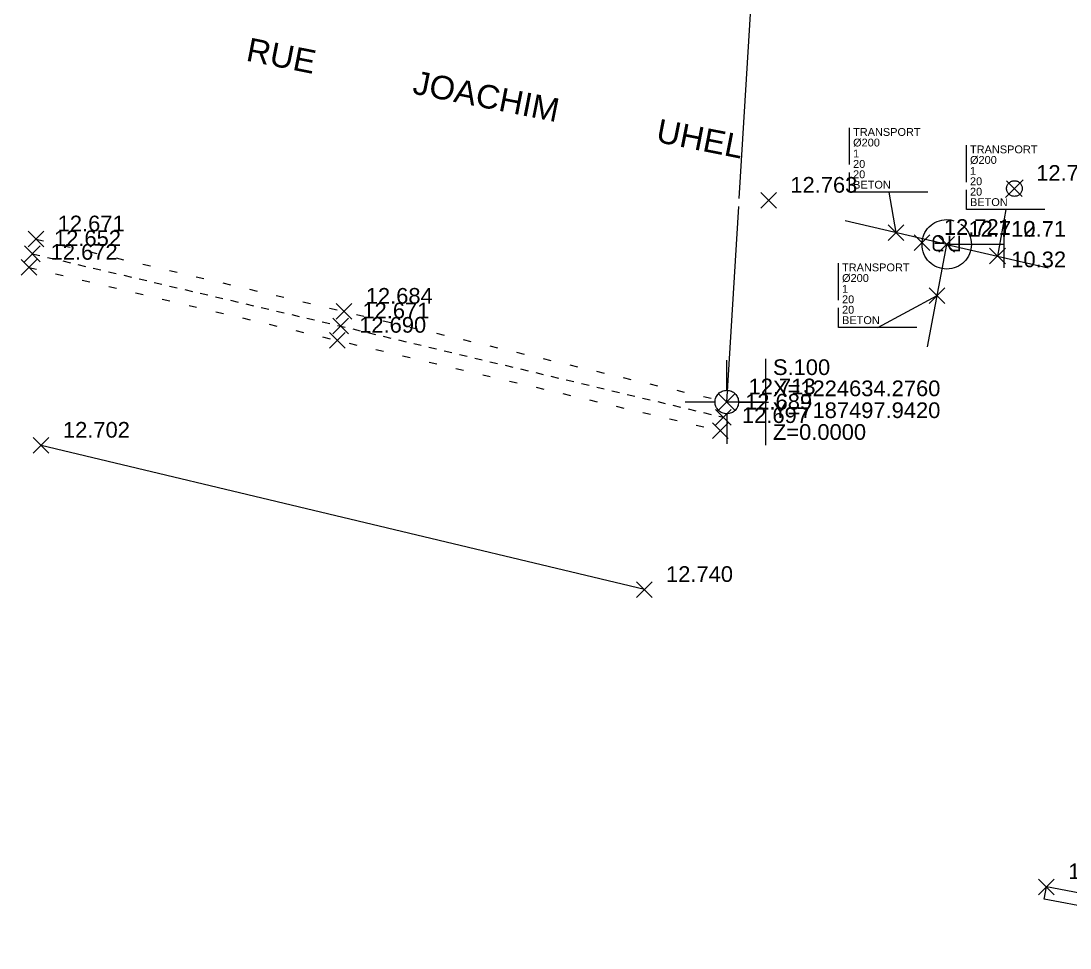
# Model space of a CAD drawing. Header units: metres. Extents: x 1224602 to 1224842, y 7187490 to 7187733.
# Drawn here: x 1224625.27 to 1224638.66, y 7187490.98 to 7187502.8 of the extents above; entities that cross this region are included whole.
import ezdxf
from ezdxf.enums import TextEntityAlignment as Align

# ---------------------------------------------------------------- set-up
doc = ezdxf.new("R2010")
doc.units = ezdxf.units.M
doc.header["$PDMODE"] = 3
doc.header["$PDSIZE"] = 0.1
for name, pattern in [('LL_0824', [0.35, 0.1, -0.25]), ('LL_0827', [0.2, 0.1, -0.1]), ('SL_1146', [2.5, 2.5, 0]), ('Socle_Continu', [2.5, 2.5, 0]), ('YL_2901', [2.5, 2.5, 0])]:
    doc.linetypes.add(name, pattern=pattern)
for name, color, linetype, lineweight in [('CLOTU_SCS', 212, 'Socle_Continu', 13), ('EAUPO_SCS', 140, 'Socle_Continu', 13), ('HABIL_SCI', 7, 'Socle_Continu', 13), ('SIGTA_SCI', 7, 'Socle_Continu', 13), ('SIGTM_PSI', 1, 'Socle_Continu', 13), ('SIGTO_PSI', 255, 'Socle_Continu', 13), ('SIGTO_SCI', 255, 'Socle_Continu', 13), ('VOIRI_SCS', 7, 'Socle_Continu', 13)]:
    doc.layers.add(name, color=color, linetype=linetype, lineweight=lineweight)
for name, color, linetype, lineweight, true_color in [('EAUUS_PSI', 7, 'Socle_Continu', 13, 0x7f3f00), ('EAUUS_SCI', 7, 'Socle_Continu', 13, 0x7f3f00), ('EAUUS_SCS', 7, 'Socle_Continu', 13, 0x7f3f00), ('EAUUS_SCT', 7, 'Socle_Continu', 13, 0x7f3f00), ('SIGTR_PSS', 7, 'Socle_Continu', 13, 0x9966cc), ('SIGTS_PSS', 7, 'Socle_Continu', 13, 0x9966cc)]:
    doc.layers.add(name, color=color, linetype=linetype, lineweight=lineweight, true_color=true_color)
doc.styles.add('Reseaux', font='arial.ttf')
doc.styles.get("Standard").update_dxf_attribs({"font": 'arial.ttf'})
doc.styles.add('Style_1', font='WINGDNG2.TTF')
doc.linetypes.add('CL_0181', pattern='A,3,-0.15,0.4,-0.381,["eu",Standard,S=0.254,R=0,X=-0.2,Y=-0.1],-0.381,0.4,-0.15', length=4.862)
doc.linetypes.add('SL_1142', pattern='A,0.5,0,["£",Style_1,S=0.1,R=0,X=0.2,Y=0],0.5', length=1)

# ---------------------------------------------------------------- blocks, each defined once
blk = doc.blocks.new('YP_1521')
at = {"layer": 'SIGTO_SCI', "color": 7, "linetype": 'Socle_Continu'}
blk.add_point((0, 0), dxfattribs=at)
at = {"layer": 'SIGTA_SCI', "linetype": 'Socle_Continu'}
blk.add_attdef('ALT', (0.278, 0.099), '', height=0.2, dxfattribs=at)
at = {"layer": 'SIGTA_SCI', "linetype": 'Socle_Continu', "flags": 9}
blk.add_attdef('CALQUE_ALT', (1.69, -1.18), '', height=0.2, dxfattribs=at)
at = {"layer": 'SIGTO_SCI', "linetype": 'Socle_Continu', "flags": 9}
for tag, p in [('ID', (1.69, 0.105)), ('NATURE', (1.69, -0.216)), ('FAMILLE', (1.69, -0.538)), ('CALQUE', (1.69, -0.859)), ('PCRS', (1.69, -1.823))]:
    blk.add_attdef(tag, p, '', height=0.2, dxfattribs=at)
blk = doc.blocks.new('YP_2900')
at = {"layer": 'SIGTO_PSI', "linetype": 'Socle_Continu'}
blk.add_line((0.5, 0), (0, 0), dxfattribs=at)
at = {"layer": 'SIGTO_PSI', "linetype": 'Socle_Continu', "flags": 128}
blk.add_lwpolyline([(0.5, -0.55), (0.5, 0.55)], dxfattribs=at)
at = {"layer": 'SIGTO_PSI', "color": 7, "linetype": 'Socle_Continu'}
blk.add_point((0, 0), dxfattribs=at)
at = {"layer": 'SIGTM_PSI', "color": 1, "linetype": 'Socle_Continu'}
blk.add_attdef('MAT', (0.589, 0.345), '', height=0.2, dxfattribs=at)
at = {"layer": 'SIGTM_PSI', "linetype": 'Socle_Continu', "flags": 9}
blk.add_attdef('CALQUE_MAT', (1.598, -0.695), '', height=0.2, dxfattribs=at)
at = {"layer": 'SIGTO_PSI', "linetype": 'Socle_Continu', "flags": 9}
for tag, p in [('ID', (1.598, 0.59)), ('NATURE', (1.598, 0.269)), ('FAMILLE', (1.598, -0.052)), ('CALQUE', (1.598, -0.374)), ('PCRS', (1.598, -1.016))]:
    blk.add_attdef(tag, p, '', height=0.2, dxfattribs=at)
at = {"layer": 'SIGTO_PSI', "linetype": 'Socle_Continu'}
for tag, p in [('X=', (0.589, 0.075)), ('Y=', (0.589, -0.204)), ('Z=', (0.589, -0.482))]:
    blk.add_attdef(tag, p, '', height=0.2, dxfattribs=at)
blk = doc.blocks.new('CP_0161')
at = {"layer": 'EAUUS_SCS', "linetype": 'Socle_Continu', "const_width": 0.0333, "flags": 128}
for points in [[(-0.071, -0.125), (-0.195, -0.125, -0.405328), (-0.27, -0.05), (-0.27, 0.075, -0.999132), (-0.071, 0.075), (-0.071, 0.025), (-0.245, 0.025)], [(0.054, 0.175), (0.054, -0.038, 0.410802), (0.141, -0.125), (0.253, -0.125), (0.253, 0.175)]]:
    blk.add_lwpolyline(points, format="xyb", dxfattribs=at)
at = {"layer": 'EAUUS_SCS', "linetype": 'Socle_Continu'}
blk.add_circle((0, 0), 0.5, dxfattribs=at)
at = {"layer": 'EAUUS_SCS', "linetype": 'Socle_Continu', "flags": 9}
for tag, p in [('ID', (0.989, 0.577)), ('NATURE', (0.989, 0.255)), ('FAMILLE', (0.989, -0.066)), ('CALQUE', (0.989, -0.387)), ('PCRS', (0.989, -0.709)), ('TYPE', (0.989, -1.03))]:
    blk.add_attdef(tag, p, '', height=0.2, dxfattribs=at)
blk = doc.blocks.new('AP_0001')
at = {"layer": 'EAUPO_SCS', "linetype": 'Socle_Continu'}
blk.add_line((0.113, 0.113), (-0.113, -0.113), dxfattribs=at)
blk.add_circle((0, 0), 0.1, dxfattribs=at)
at = {"layer": 'EAUPO_SCS', "linetype": 'Socle_Continu', "flags": 9}
for tag, p in [('ID', (0.809, 0.507)), ('NATURE', (0.809, 0.186)), ('FAMILLE', (0.809, -0.135)), ('CALQUE', (0.809, -0.456)), ('PCRS', (0.809, -0.778))]:
    blk.add_attdef(tag, p, '', height=0.2, dxfattribs=at)
blk = doc.blocks.new('YP_2903')
at = {"layer": 'SIGTR_PSS', "color": 1, "linetype": 'Socle_Continu'}
blk.add_line((0, 0.15), (0, 0.533), dxfattribs=at)
at = {"layer": 'SIGTR_PSS', "color": 5, "linetype": 'Socle_Continu'}
blk.add_line((-0.15, 0), (-0.533, 0), dxfattribs=at)
at = {"layer": 'SIGTR_PSS', "color": 3, "linetype": 'Socle_Continu'}
blk.add_line((0.15, 0), (0.533, 0), dxfattribs=at)
at = {"layer": 'SIGTR_PSS', "color": 2, "linetype": 'Socle_Continu'}
blk.add_line((0, -0.15), (0, -0.533), dxfattribs=at)
at = {"layer": 'SIGTR_PSS', "color": 4, "linetype": 'Socle_Continu'}
blk.add_circle((0, 0), 0.15, dxfattribs=at)
at = {"layer": 'SIGTR_PSS', "linetype": 'Socle_Continu', "flags": 9}
for tag, p in [('ID', (1.343, 0.305)), ('NATURE', (1.343, -0.016)), ('FAMILLE', (1.343, -0.337)), ('CALQUE', (1.343, -0.659)), ('PCRS', (1.343, -0.98))]:
    blk.add_attdef(tag, p, '', height=0.2, dxfattribs=at)
blk = doc.blocks.new('ZP_1565')
at = {"layer": 'HABIL_SCI', "linetype": 'Socle_Continu'}
blk.add_attdef('TYPE', text='', height=0.3, dxfattribs=at).set_placement((0, 0), align=Align.MIDDLE_CENTER)
at = {"layer": 'HABIL_SCI', "linetype": 'Socle_Continu', "flags": 9}
for tag, p in [('ID', (0.547, -0.599)), ('NATURE', (0.547, -0.92)), ('FAMILLE', (0.547, -1.242)), ('CALQUE', (0.547, -1.563)), ('PCRS', (0.533, -1.833))]:
    blk.add_attdef(tag, p, '', height=0.2, dxfattribs=at)
blk = doc.blocks.new('*U58')
at = {"layer": 'EAUUS_PSI', "linetype": 'Socle_Continu'}
blk.add_line((0.733, 0), (0, 0), dxfattribs=at)
at = {"layer": 'EAUUS_PSI', "linetype": 'Socle_Continu', "flags": 128}
blk.add_lwpolyline([(0.733, -0.3), (0.733, 0.3)], dxfattribs=at)
at = {"layer": 'EAUUS_PSI', "linetype": 'Socle_Continu'}
blk.add_point((0, 0), dxfattribs=at)
at = {"layer": 'EAUUS_PSI', "linetype": 'Socle_Continu', "style": 'Reseaux', "flags": 9}
for tag, p in [('ID', (2.525, 0.541)), ('NATURE', (2.525, 0.22))]:
    blk.add_attdef(tag, p, '', height=0.2, dxfattribs=at)
at = {"layer": 'EAUUS_PSI', "linetype": 'Socle_Continu'}
for tag, p in [('TAMPON', (0.824, 0.196)), ('RADIER', (0.824, -0.192))]:
    blk.add_attdef(tag, text='', height=0.2, dxfattribs=at).set_placement(p, align=Align.MIDDLE_LEFT)
at = {"layer": 'EAUUS_PSI', "linetype": 'Socle_Continu', "flags": 9}
for tag, p in [('FAMILLE', (2.525, -0.101)), ('CALQUE', (2.525, -0.423))]:
    blk.add_attdef(tag, p, '', height=0.2, dxfattribs=at)
blk = doc.blocks.new('*U57')
at = {"layer": 'EAUUS_SCI', "linetype": 'Socle_Continu'}
blk.add_line((-0.182, 1.035), (0, 0), dxfattribs=at)
at = {"layer": 'EAUUS_SCI', "linetype": 'Socle_Continu', "flags": 128}
blk.add_lwpolyline([(0.818, 1.035), (-1.182, 1.035), (-1.182, 2.674)], dxfattribs=at)
at = {"layer": 'EAUUS_SCI', "linetype": 'Socle_Continu'}
blk.add_point((0, 0), dxfattribs=at)
for tag, p in [('TYPE', (-1.093, 2.469)), ('DIAM', (-1.093, 2.199)), ('NBR', (-1.093, 1.92)), ('LARG', (-1.093, 1.654)), ('HAUT', (-1.093, 1.389)), ('MATER', (-1.093, 1.123))]:
    blk.add_attdef(tag, p, '', height=0.2, dxfattribs=at)
at = {"layer": 'EAUUS_SCI', "linetype": 'Socle_Continu', "flags": 9}
for tag, p in [('ID', (2.47, 1.418)), ('NATURE', (2.47, 1.097)), ('FAMILLE', (2.47, 0.776)), ('CALQUE', (2.47, 0.454))]:
    blk.add_attdef(tag, p, '', height=0.2, dxfattribs=at)
blk = doc.blocks.new('*U59')
at = {"layer": 'EAUUS_SCI', "linetype": 'Socle_Continu'}
blk.add_line((-1.516, -0.814), (0, 0), dxfattribs=at)
at = {"layer": 'EAUUS_SCI', "linetype": 'Socle_Continu', "flags": 128}
blk.add_lwpolyline([(-0.516, -0.814), (-2.516, -0.814), (-2.516, 0.825)], dxfattribs=at)
at = {"layer": 'EAUUS_SCI', "linetype": 'Socle_Continu'}
blk.add_point((0, 0), dxfattribs=at)
at = {"layer": 'EAUUS_SCI', "linetype": 'Socle_Continu', "flags": 9}
for tag, p in [('ID', (2.47, 1.418)), ('NATURE', (2.47, 1.097)), ('FAMILLE', (2.47, 0.776)), ('CALQUE', (2.47, 0.454))]:
    blk.add_attdef(tag, p, '', height=0.2, dxfattribs=at)
at = {"layer": 'EAUUS_SCI', "linetype": 'Socle_Continu'}
for tag, p in [('TYPE', (-2.427, 0.62)), ('DIAM', (-2.427, 0.349)), ('NBR', (-2.427, 0.071)), ('LARG', (-2.427, -0.195)), ('HAUT', (-2.427, -0.461)), ('MATER', (-2.427, -0.726))]:
    blk.add_attdef(tag, p, '', height=0.2, dxfattribs=at)
blk = doc.blocks.new('*U60')
at = {"layer": 'EAUUS_SCI', "linetype": 'Socle_Continu'}
blk.add_line((0.209, 1.19), (0, 0), dxfattribs=at)
at = {"layer": 'EAUUS_SCI', "linetype": 'Socle_Continu', "flags": 128}
blk.add_lwpolyline([(1.209, 1.19), (-0.791, 1.19), (-0.791, 2.828)], dxfattribs=at)
at = {"layer": 'EAUUS_SCI', "linetype": 'Socle_Continu'}
blk.add_point((0, 0), dxfattribs=at)
for tag, p in [('TYPE', (-0.702, 2.623)), ('DIAM', (-0.702, 2.353)), ('NBR', (-0.702, 2.074)), ('LARG', (-0.702, 1.809)), ('HAUT', (-0.702, 1.543)), ('MATER', (-0.702, 1.277))]:
    blk.add_attdef(tag, p, '', height=0.2, dxfattribs=at)
at = {"layer": 'EAUUS_SCI', "linetype": 'Socle_Continu', "flags": 9}
for tag, p in [('ID', (2.47, 1.418)), ('NATURE', (2.47, 1.097)), ('FAMILLE', (2.47, 0.776)), ('CALQUE', (2.47, 0.454))]:
    blk.add_attdef(tag, p, '', height=0.2, dxfattribs=at)

msp = doc.modelspace()

# ---------------------------------------------------------------- linework, layer by layer
at = {"layer": 'CLOTU_SCS', "linetype": 'SL_1142', "flags": 128}
msp.add_lwpolyline([(1224633.224, 7187495.549), (1224625.528, 7187497.389)], dxfattribs=at)
at = {"layer": 'CLOTU_SCS', "linetype": 'SL_1146', "flags": 128}
for points in [[(1224641.666, 7187490.978), (1224638.326, 7187491.6), (1224638.355, 7187491.757)], [(1224641.688, 7187491.136), (1224641.669, 7187491.14), (1224638.355, 7187491.757)]]:
    msp.add_lwpolyline(points, dxfattribs=at)
at = {"layer": 'EAUUS_SCT', "linetype": 'CL_0181', "flags": 128}
for points in [[(1224637.082, 7187499.954), (1224635.787, 7187500.252)], [(1224636.838, 7187498.647), (1224637.082, 7187499.954)], [(1224637.082, 7187499.954), (1224638.377, 7187499.655)]]:
    msp.add_lwpolyline(points, dxfattribs=at)
at = {"layer": 'SIGTS_PSS', "linetype": 'YL_2901', "flags": 128}
msp.add_lwpolyline([(1224634.276, 7187497.942), (1224637.589, 7187551.832), (1224655.154, 7187593.64), (1224718.643, 7187594.665)], dxfattribs=at)
at = {"layer": 'VOIRI_SCS', "linetype": 'LL_0824', "flags": 128}
for points in [[(1224625.461, 7187500.021), (1224629.392, 7187499.098), (1224634.276, 7187497.942)], [(1224625.371, 7187499.659), (1224629.308, 7187498.728), (1224634.192, 7187497.576)]]:
    msp.add_lwpolyline(points, dxfattribs=at)
at = {"layer": 'VOIRI_SCS', "linetype": 'LL_0827', "flags": 128}
msp.add_lwpolyline([(1224625.414, 7187499.833), (1224629.349, 7187498.911), (1224634.232, 7187497.748)], dxfattribs=at)

# ---------------------------------------------------------------- block references
at = {"layer": 'EAUPO_SCS', "linetype": 'Socle_Continu'}
msp.add_blockref('AP_0001', (1224637.946, 7187500.666), dxfattribs=at)
at = {"layer": 'EAUUS_PSI', "linetype": 'Socle_Continu'}
msp.add_blockref('*U58', (1224637.082, 7187499.954), dxfattribs=at).add_auto_attribs({'TAMPON': '12.71', 'RADIER': '10.32'})
at = {"layer": 'EAUUS_SCI', "linetype": 'Socle_Continu', "xscale": 0.5, "yscale": 0.5, "zscale": 0.5}
for name, p in [('*U57', (1224636.434, 7187500.103)), ('*U60', (1224637.73, 7187499.804)), ('*U59', (1224636.96, 7187499.3))]:
    msp.add_blockref(name, p, dxfattribs=at).add_auto_attribs({'TYPE': 'TRANSPORT', 'DIAM': 'Ø200', 'NBR': '1', 'LARG': '20', 'HAUT': '20', 'MATER': 'BETON'})
at = {"layer": 'EAUUS_SCS', "linetype": 'Socle_Continu', "xscale": 0.6303107777376342, "yscale": 0.6303107777376342}
msp.add_blockref('CP_0161', (1224637.082, 7187499.954), dxfattribs=at)
at = {"layer": 'HABIL_SCI', "linetype": 'Socle_Continu', "rotation": 348.7979026143228}
msp.add_blockref('ZP_1565', (1224631.322, 7187501.82), dxfattribs=at).add_auto_attribs({'TYPE': 'RUE           JOACHIM           UHEL'})
at = {"layer": 'SIGTO_PSI', "color": 193, "linetype": 'Socle_Continu'}
msp.add_blockref('YP_2900', (1224634.276, 7187497.942), dxfattribs=at).add_auto_attribs({'MAT': 'S.100', 'X=': 'X=1224634.2760', 'Y=': 'Y=7187497.9420', 'Z=': 'Z=0.0000'})
at = {"layer": 'SIGTO_SCI', "linetype": 'Socle_Continu'}
ref = msp.add_blockref('YP_1521', (1224637.946, 7187500.666), dxfattribs=at)
ref.add_attrib('ALT', '12.726', (1224638.224, 7187500.765), dxfattribs={"layer": 'SIGTA_SCI', "linetype": 'Socle_Continu', "height": 0.2})
ref = msp.add_blockref('YP_1521', (1224634.809, 7187500.515), dxfattribs=at)
ref.add_attrib('ALT', '12.763', (1224635.087, 7187500.613), dxfattribs={"layer": 'SIGTA_SCI', "linetype": 'Socle_Continu', "height": 0.2})
ref = msp.add_blockref('YP_1521', (1224625.461, 7187500.021), dxfattribs=at)
ref.add_attrib('ALT', '12.671', (1224625.739, 7187500.12), dxfattribs={"layer": 'SIGTA_SCI', "linetype": 'Socle_Continu', "height": 0.2})
ref = msp.add_blockref('YP_1521', (1224636.768, 7187499.977), dxfattribs=at)
ref.add_attrib('ALT', '12.721', (1224637.046, 7187500.075), dxfattribs={"layer": 'SIGTA_SCI', "linetype": 'Socle_Continu', "height": 0.2})
ref = msp.add_blockref('YP_1521', (1224637.082, 7187499.954), dxfattribs=at)
ref.add_attrib('ALT', '12.710', (1224637.36, 7187500.052), dxfattribs={"layer": 'SIGTA_SCI', "linetype": 'Socle_Continu', "height": 0.2})
ref = msp.add_blockref('YP_1521', (1224625.414, 7187499.833), dxfattribs=at)
ref.add_attrib('ALT', '12.652', (1224625.692, 7187499.932), dxfattribs={"layer": 'SIGTA_SCI', "linetype": 'Socle_Continu', "height": 0.2})
ref = msp.add_blockref('YP_1521', (1224625.371, 7187499.659), dxfattribs=at)
ref.add_attrib('ALT', '12.672', (1224625.649, 7187499.758), dxfattribs={"layer": 'SIGTA_SCI', "linetype": 'Socle_Continu', "height": 0.2})
ref = msp.add_blockref('YP_1521', (1224629.392, 7187499.098), dxfattribs=at)
ref.add_attrib('ALT', '12.684', (1224629.67, 7187499.197), dxfattribs={"layer": 'SIGTA_SCI', "linetype": 'Socle_Continu', "height": 0.2})
ref = msp.add_blockref('YP_1521', (1224629.349, 7187498.911), dxfattribs=at)
ref.add_attrib('ALT', '12.671', (1224629.627, 7187499.01), dxfattribs={"layer": 'SIGTA_SCI', "linetype": 'Socle_Continu', "height": 0.2})
ref = msp.add_blockref('YP_1521', (1224629.308, 7187498.728), dxfattribs=at)
ref.add_attrib('ALT', '12.690', (1224629.586, 7187498.827), dxfattribs={"layer": 'SIGTA_SCI', "linetype": 'Socle_Continu', "height": 0.2})
ref = msp.add_blockref('YP_1521', (1224634.276, 7187497.942), dxfattribs=at)
ref.add_attrib('ALT', '12.713', (1224634.554, 7187498.041), dxfattribs={"layer": 'SIGTA_SCI', "linetype": 'Socle_Continu', "height": 0.2})
ref = msp.add_blockref('YP_1521', (1224634.232, 7187497.748), dxfattribs=at)
ref.add_attrib('ALT', '12.689', (1224634.51, 7187497.847), dxfattribs={"layer": 'SIGTA_SCI', "linetype": 'Socle_Continu', "height": 0.2})
ref = msp.add_blockref('YP_1521', (1224634.192, 7187497.576), dxfattribs=at)
ref.add_attrib('ALT', '12.697', (1224634.47, 7187497.675), dxfattribs={"layer": 'SIGTA_SCI', "linetype": 'Socle_Continu', "height": 0.2})
ref = msp.add_blockref('YP_1521', (1224625.528, 7187497.389), dxfattribs=at)
ref.add_attrib('ALT', '12.702', (1224625.806, 7187497.488), dxfattribs={"layer": 'SIGTA_SCI', "linetype": 'Socle_Continu', "height": 0.2})
ref = msp.add_blockref('YP_1521', (1224633.224, 7187495.549), dxfattribs=at)
ref.add_attrib('ALT', '12.740', (1224633.501, 7187495.648), dxfattribs={"layer": 'SIGTA_SCI', "linetype": 'Socle_Continu', "height": 0.2})
ref = msp.add_blockref('YP_1521', (1224638.355, 7187491.757), dxfattribs=at)
ref.add_attrib('ALT', '12.680', (1224638.633, 7187491.856), dxfattribs={"layer": 'SIGTA_SCI', "linetype": 'Socle_Continu', "height": 0.2})
at = {"layer": 'SIGTR_PSS', "linetype": 'Socle_Continu'}
msp.add_blockref('YP_2903', (1224634.276, 7187497.942), dxfattribs=at)

doc.saveas('drawing.dxf')
